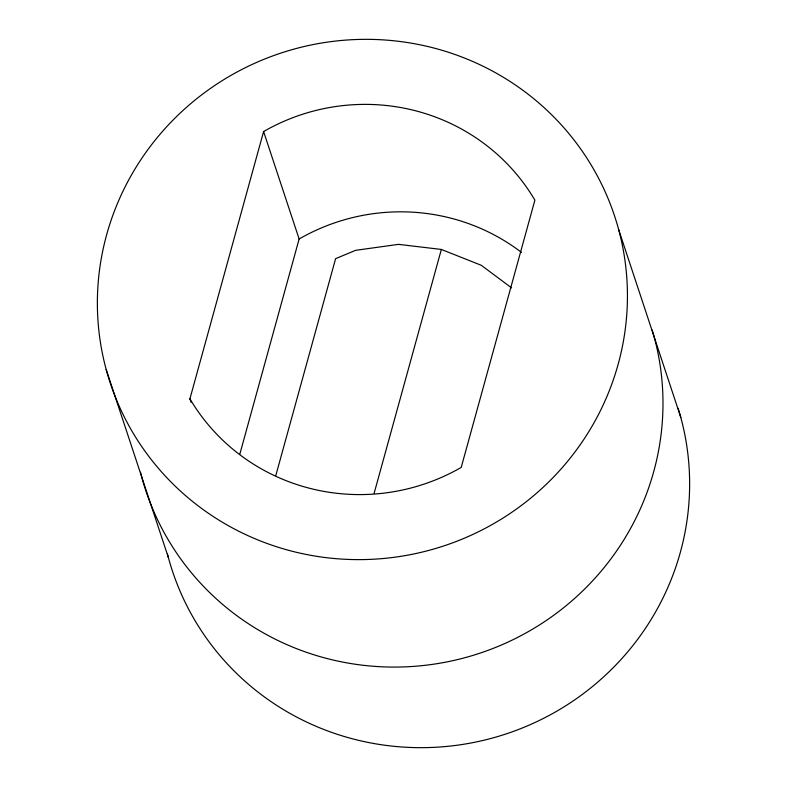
<?xml version="1.0" encoding="UTF-8"?>
<svg xmlns="http://www.w3.org/2000/svg" width="787" height="787" viewBox="0 0 787 787"><rect width="100%" height="100%" fill="white"/><g stroke="black" fill="none" stroke-linecap="round" stroke-linejoin="round"><path stroke-width="1.18" d="M189.923 398.802L263.596 131.547A199.229 194.655 -18.3 0 1 534.885 200.164L461.212 467.419A199.229 194.655 -18.3 0 1 189.923 398.802L191.074 402.265M239.809 454.217L299.129 238.992L263.596 131.547M275.804 475.574L335.606 258.657L355.606 250.335L398.497 244.354L441.35 249.449L481.25 265.278L511.56 287.855M374.11 493.37L441.35 249.449M618.641 229.519A265.632 259.533 -18.3 0 1 292.951 551.451A265.632 259.533 -18.3 0 1 175.629 117.47A265.632 259.533 -18.3 0 1 618.641 229.519L680.834 417.563M106.166 369.437L168.359 557.481M652.197 330.028A265.632 259.533 -18.3 0 1 466.868 657.165A265.632 259.533 -18.3 0 1 140.489 472.239M299.129 238.992A199.229 194.655 -18.3 0 1 521.447 252.391M678.138 408.305A265.632 259.533 -18.3 0 1 495.298 737.252A265.632 259.533 -18.3 0 1 167.444 553.989"/></g></svg>
